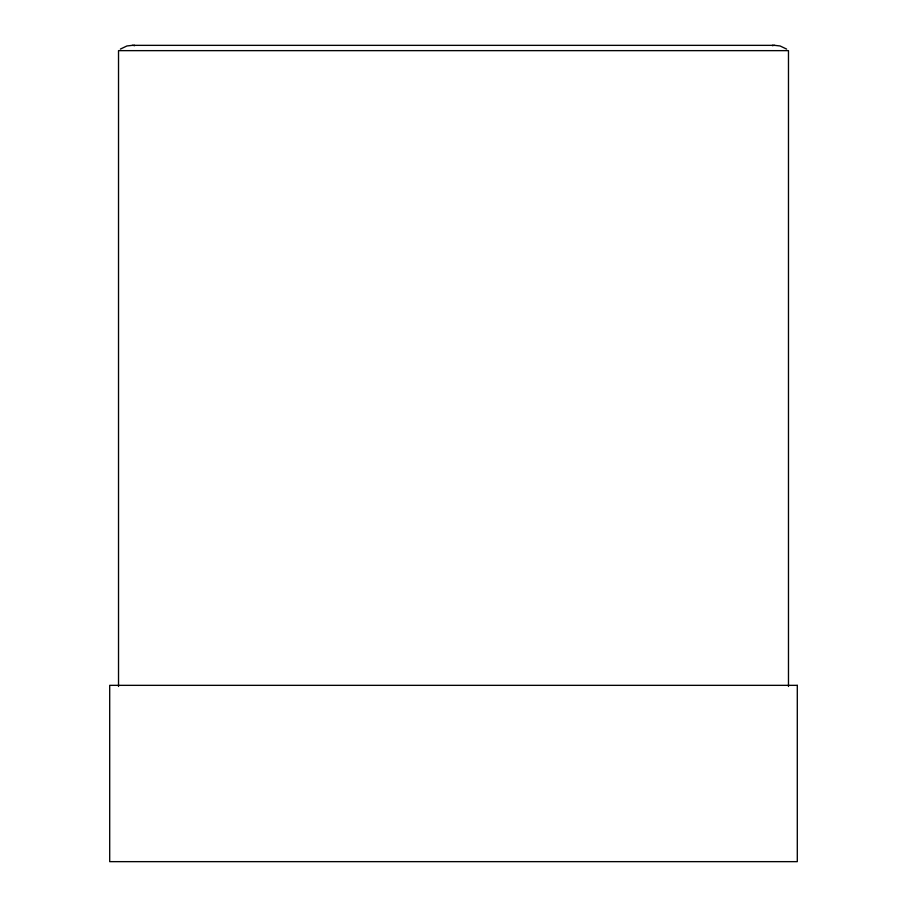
<?xml version="1.0" encoding="UTF-8"?>
<svg xmlns="http://www.w3.org/2000/svg" width="907" height="907" viewBox="0 0 907 907"><rect width="100%" height="100%" fill="white"/><g stroke="black" fill="none" stroke-linecap="round" stroke-linejoin="round"><path stroke-width="1.36" d="M120.382 49.08L126.935 45.962L132.377 45.35L774.623 45.35L780.065 45.962L786.618 49.08M774.623 45.35L772.197 45.509L772.832 45.509M134.168 45.509L134.803 45.509L132.377 45.35M788.478 686.474L788.478 50.645L118.522 50.645L118.522 686.474M797.298 685.341L109.702 685.341L109.702 861.65L797.298 861.65L797.298 685.341"/></g></svg>
